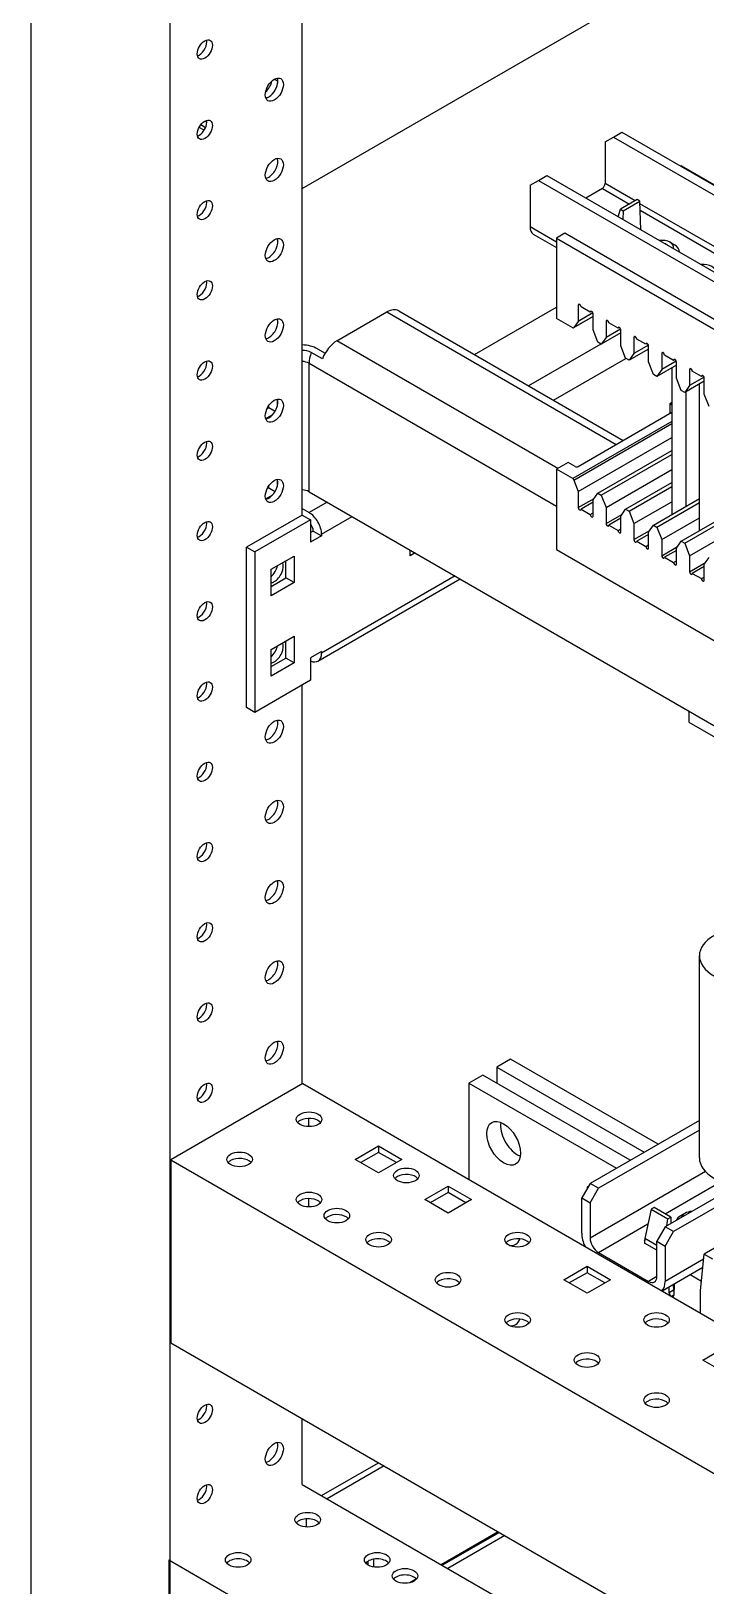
# Model space of a CAD drawing. Header units: millimetres. Extents: x -116965 to 323937, y 291661 to 566926.
# Drawn here: x -25926.7 to -25828.6, y 313682.6 to 313908.6 of the extents above; entities that cross this region are included whole.
import ezdxf

# ---------------------------------------------------------------- set-up
doc = ezdxf.new("R2010")
doc.units = ezdxf.units.MM
doc.layers.add('ALPHA', color=255, linetype='Continuous')

msp = doc.modelspace()

# ---------------------------------------------------------------- linework, layer by layer
at = {"layer": 'ALPHA'}
for p, q in [((-25926.729425, 313652.207901), (-25926.729425, 314118.777375)), ((-25887.333476, 313838.252479), (-25887.333476, 314118.194163)), ((-25906.526375, 313640.543664), (-25906.526375, 314107.113138)), ((-25887.333476, 313885.725923), (-25788.944618, 313942.530756)), ((-25892.586269, 313899.956292), (-25892.290476, 313900.127068)), ((-25891.374086, 313901.589285), (-25890.86901, 313901.297679)), ((-25901.455218, 313895.512107), (-25901.19296, 313895.360692)), ((-25901.564468, 313894.175474), (-25902.295893, 313894.597763)), ((-25901.37581, 313894.533122), (-25902.08049, 313894.939969)), ((-25843.290825, 313892.49118), (-25842.078642, 313893.191034)), ((-25842.078642, 313893.191034), (-25840.866459, 313893.890888)), ((-25842.078642, 313893.191034), (-25666.716161, 313791.945458)), ((-25840.866459, 313893.890888), (-25665.503977, 313792.645312)), ((-25843.290825, 313892.49118), (-25843.290825, 313886.425777)), ((-25832.179147, 313888.991909), (-25832.280163, 313888.933588)), ((-25832.179147, 313888.991909), (-25807.531425, 313874.76154)), ((-25854.200473, 313886.192492), (-25852.98829, 313886.892346)), ((-25854.200473, 313886.192492), (-25854.200473, 313880.127089)), ((-25852.98829, 313886.892346), (-25851.776107, 313887.592201)), ((-25852.98829, 313886.892346), (-25677.625808, 313785.64677)), ((-25851.776107, 313887.592201), (-25676.413625, 313786.346625)), ((-25838.947169, 313883.917966), (-25843.290825, 313886.425777)), ((-25843.694886, 313885.725923), (-25846.119252, 313884.326214)), ((-25843.694886, 313885.725923), (-25839.755291, 313883.451396)), ((-25838.644124, 313884.09293), (-25841.06849, 313882.693221)), ((-25840.664429, 313882.459936), (-25838.240063, 313883.859645)), ((-25838.240063, 313883.859645), (-25838.644124, 313884.09293)), ((-25838.079356, 313879.684378), (-25838.240063, 313883.859645)), ((-25841.371383, 313881.585031), (-25841.06849, 313882.693221)), ((-25841.06849, 313882.693221), (-25840.664429, 313882.459936)), ((-25840.664429, 313882.459936), (-25840.710727, 313881.203601)), ((-25817.531935, 313871.553875), (-25838.226288, 313883.501765)), ((-25838.189555, 313882.547418), (-25818.340057, 313871.087305)), ((-25850.361893, 313877.910884), (-25854.200473, 313880.127089)), ((-25853.727086, 313879.080741), (-25850.361893, 313877.137846)), ((-25849.14971, 313879.19395), (-25850.361893, 313878.494096)), ((-25850.361893, 313878.494096), (-25825.714171, 313864.263727)), ((-25850.361893, 313878.494096), (-25850.361893, 313866.829859)), ((-25824.501988, 313864.963581), (-25849.14971, 313879.19395)), ((-25833.835797, 313877.887555), (-25833.229706, 313877.537628)), ((-25832.493289, 313876.45926), (-25832.493289, 313876.511176)), ((-25862.28764, 313861.577519), (-25850.361893, 313868.462852)), ((-25846.987984, 313868.847772), (-25847.190014, 313868.73113)), ((-25847.190014, 313868.73113), (-25847.190014, 313866.398282)), ((-25845.452552, 313867.728005), (-25846.785953, 313868.497845)), ((-25882.282714, 313863.563873), (-25875.009615, 313867.762998)), ((-25875.009615, 313867.762998), (-25841.674581, 313848.517007)), ((-25873.295329, 313867.932811), (-25840.670376, 313849.096785)), ((-25848.006511, 313865.469978), (-25850.361893, 313866.829859)), ((-25845.048491, 313867.081162), (-25847.863654, 313865.455827)), ((-25845.048491, 313867.092404), (-25847.831547, 313865.485605)), ((-25847.190014, 313866.398282), (-25847.831547, 313865.485605)), ((-25845.073091, 313867.620488), (-25847.190014, 313866.398282)), ((-25845.250521, 313867.844648), (-25845.452552, 313867.728005)), ((-25845.048491, 313865.161873), (-25845.048491, 313867.49472)), ((-25842.947373, 313866.514925), (-25843.149404, 313866.398282)), ((-25843.149404, 313866.398282), (-25843.149404, 313864.065435)), ((-25841.411942, 313865.395158), (-25842.745343, 313866.164997)), ((-25850.159863, 313845.017736), (-25882.282714, 313863.563873)), ((-25844.348637, 313863.358104), (-25845.048491, 313865.161873)), ((-25841.007881, 313864.710258), (-25843.849258, 313863.069787)), ((-25843.149404, 313864.065435), (-25843.849258, 313863.069787)), ((-25841.032481, 313865.287641), (-25843.149404, 313864.065435)), ((-25841.209911, 313865.5118), (-25841.411942, 313865.395158)), ((-25841.007881, 313862.829026), (-25841.007881, 313865.161873)), ((-25838.906763, 313864.182077), (-25839.108794, 313864.065435)), ((-25839.108794, 313864.065435), (-25839.108794, 313861.732587)), ((-25837.371331, 313863.06231), (-25838.704733, 313863.83215)), ((-25884.382276, 313860.951981), (-25885.99852, 313861.88512)), ((-25885.111141, 313862.397449), (-25883.996999, 313861.754199)), ((-25843.896917, 313863.097303), (-25854.408451, 313857.028466)), ((-25843.849258, 313863.069787), (-25844.348637, 313863.358104)), ((-25840.308026, 313861.025256), (-25841.007881, 313862.829026)), ((-25836.96727, 313862.37741), (-25839.808648, 313860.73694)), ((-25839.108794, 313861.732587), (-25839.808648, 313860.73694)), ((-25836.991871, 313862.954793), (-25839.108794, 313861.732587)), ((-25837.169301, 313863.178953), (-25837.371331, 313863.06231)), ((-25836.96727, 313860.496178), (-25836.96727, 313862.829026)), ((-25834.866153, 313861.84923), (-25835.068184, 313861.732587)), ((-25835.068184, 313861.732587), (-25835.068184, 313859.39974)), ((-25833.330721, 313860.729463), (-25834.664123, 313861.499303)), ((-25886.323324, 313860.297886), (-25850.361893, 313839.535545)), ((-25886.323324, 313841.635107), (-25886.323324, 313860.297886)), ((-25850.771901, 313854.928904), (-25840.260368, 313860.997741)), ((-25839.808648, 313860.73694), (-25840.308026, 313861.025256)), ((-25836.267416, 313858.692409), (-25836.96727, 313860.496178)), ((-25832.92666, 313860.044563), (-25835.768038, 313858.404093)), ((-25835.068184, 313859.39974), (-25835.768038, 313858.404093)), ((-25832.951261, 313860.621946), (-25835.068184, 313859.39974)), ((-25833.593361, 313859.659643), (-25833.593361, 313838.30751)), ((-25833.128691, 313860.846105), (-25833.330721, 313860.729463)), ((-25832.92666, 313858.163331), (-25832.92666, 313860.496178)), ((-25830.825543, 313859.516382), (-25831.027573, 313859.39974)), ((-25831.027573, 313859.39974), (-25831.027573, 313857.066893)), ((-25829.290111, 313858.396616), (-25830.623512, 313859.166455)), ((-25835.768038, 313858.404093), (-25836.267416, 313858.692409)), ((-25832.226806, 313856.359561), (-25832.92666, 313858.163331)), ((-25828.88605, 313857.711715), (-25831.727428, 313856.071245)), ((-25831.027573, 313857.066893), (-25831.727428, 313856.071245)), ((-25828.910651, 313858.289099), (-25831.027573, 313857.066893)), ((-25829.552751, 313835.974663), (-25829.552751, 313857.326796)), ((-25829.088081, 313858.513258), (-25829.290111, 313858.396616)), ((-25828.88605, 313855.830484), (-25828.88605, 313858.163331)), ((-25890.970025, 313855.092058), (-25890.970025, 313853.999198)), ((-25833.593361, 313854.58241), (-25833.900447, 313854.405114)), ((-25833.900447, 313854.405114), (-25833.900447, 313853.005405)), ((-25833.593361, 313854.227817), (-25833.900447, 313854.405114)), ((-25831.727428, 313856.071245), (-25832.226806, 313856.359561)), ((-25831.573056, 313856.160372), (-25831.573056, 313839.473934)), ((-25828.186196, 313854.026714), (-25828.88605, 313855.830484)), ((-25891.677132, 313852.774454), (-25892.623576, 313852.228024)), ((-25892.409185, 313853.751511), (-25892.182208, 313853.882556)), ((-25892.182208, 313853.882556), (-25892.182208, 313854.144646)), ((-25892.182208, 313853.882556), (-25891.253637, 313853.346445)), ((-25847.22638, 313845.311675), (-25833.593361, 313853.182702)), ((-25833.593361, 313851.862649), (-25848.006511, 313843.541213)), ((-25847.831547, 313843.323555), (-25833.593361, 313851.543976)), ((-25847.190014, 313841.6701), (-25833.593361, 313849.520131)), ((-25844.348637, 313841.429338), (-25833.593361, 313847.6389)), ((-25848.640593, 313845.894887), (-25850.361893, 313844.901094)), ((-25847.630441, 313845.311675), (-25848.640593, 313845.894887)), ((-25843.849258, 313841.141022), (-25833.593361, 313847.062267)), ((-25890.970025, 313843.427821), (-25890.970025, 313842.334962)), ((-25850.361893, 313844.901094), (-25850.361893, 313833.236857)), ((-25848.006511, 313843.541213), (-25850.361893, 313844.901094)), ((-25847.831547, 313843.323555), (-25847.190014, 313841.6701)), ((-25843.149404, 313839.337253), (-25833.593361, 313844.854437)), ((-25832.226806, 313834.430796), (-25814.04406, 313844.928609)), ((-25831.727428, 313834.14248), (-25813.544682, 313844.640293)), ((-25891.677132, 313841.110217), (-25892.623576, 313840.563787)), ((-25892.409185, 313842.087274), (-25892.182208, 313842.218319)), ((-25892.398162, 313842.109715), (-25892.384239, 313842.101677)), ((-25892.182208, 313842.218319), (-25892.182208, 313842.480409)), ((-25892.182208, 313842.218319), (-25891.253637, 313841.682208)), ((-25886.323324, 313841.635107), (-25664.089764, 313713.328502)), ((-25847.190014, 313841.6701), (-25847.190014, 313839.337253)), ((-25845.048491, 313840.433691), (-25844.348637, 313841.429338)), ((-25844.348637, 313841.429338), (-25843.849258, 313841.141022)), ((-25843.849258, 313841.141022), (-25843.149404, 313839.337253)), ((-25840.308026, 313839.096491), (-25833.593361, 313842.973205)), ((-25839.808648, 313838.808175), (-25833.593361, 313842.396572)), ((-25831.027573, 313832.338711), (-25812.844828, 313842.836524)), ((-25887.333476, 313839.185618), (-25886.323324, 313838.602406)), ((-25883.696927, 313840.118757), (-25886.323324, 313838.602406)), ((-25847.190014, 313839.337253), (-25844.882903, 313840.669264)), ((-25845.048491, 313840.107092), (-25846.785953, 313839.103968)), ((-25846.785953, 313839.103968), (-25845.452552, 313838.334128)), ((-25845.452552, 313838.334128), (-25845.048491, 313838.567413)), ((-25845.048491, 313838.100844), (-25845.048491, 313840.433691)), ((-25843.149404, 313839.337253), (-25843.149404, 313837.004405)), ((-25841.007881, 313838.100844), (-25840.308026, 313839.096491)), ((-25840.308026, 313839.096491), (-25839.808648, 313838.808175)), ((-25839.808648, 313838.808175), (-25839.108794, 313837.004405)), ((-25839.108794, 313837.004405), (-25833.593361, 313840.188742)), ((-25836.267416, 313836.763644), (-25829.552751, 313840.640357)), ((-25835.768038, 313836.475327), (-25829.552751, 313840.063725)), ((-25887.333476, 313838.252479), (-25895.414697, 313833.586784)), ((-25886.121293, 313837.552624), (-25894.202514, 313832.88693)), ((-25887.333476, 313838.252479), (-25886.121293, 313837.552624)), ((-25886.121293, 313837.552624), (-25886.121293, 313834.286638)), ((-25884.505049, 313835.453062), (-25880.060378, 313838.019194)), ((-25843.149404, 313837.004405), (-25840.842293, 313838.336416)), ((-25841.007881, 313837.774245), (-25842.745343, 313836.771121)), ((-25842.745343, 313836.771121), (-25841.411942, 313836.001281)), ((-25841.007881, 313835.767996), (-25841.007881, 313838.100844)), ((-25839.108794, 313837.004405), (-25839.108794, 313834.671558)), ((-25836.96727, 313835.767996), (-25836.267416, 313836.763644)), ((-25836.267416, 313836.763644), (-25835.768038, 313836.475327)), ((-25835.768038, 313836.475327), (-25835.068184, 313834.671558)), ((-25835.068184, 313834.671558), (-25829.552751, 313837.855895)), ((-25885.717232, 313835.919631), (-25886.121293, 313835.686346)), ((-25884.505049, 313835.219777), (-25886.121293, 313834.286638)), ((-25885.717232, 313835.919631), (-25884.505049, 313835.219777)), ((-25884.505049, 313835.453062), (-25884.505049, 313835.219777)), ((-25841.411942, 313836.001281), (-25841.007881, 313836.234566)), ((-25839.108794, 313834.671558), (-25836.801683, 313836.003569)), ((-25836.96727, 313835.441398), (-25838.704733, 313834.438273)), ((-25838.704733, 313834.438273), (-25837.371331, 313833.668434)), ((-25836.96727, 313833.435149), (-25836.96727, 313835.767996)), ((-25835.068184, 313834.671558), (-25835.068184, 313832.338711)), ((-25832.92666, 313833.435149), (-25832.226806, 313834.430796)), ((-25832.226806, 313834.430796), (-25831.727428, 313834.14248)), ((-25831.727428, 313834.14248), (-25831.027573, 313832.338711)), ((-25895.414697, 313810.25831), (-25895.414697, 313833.586784)), ((-25895.414697, 313833.586784), (-25894.202514, 313832.88693)), ((-25894.202514, 313832.88693), (-25894.202514, 313809.558456)), ((-25891.838757, 313830.35579), (-25888.48505, 313832.292054)), ((-25888.48505, 313832.292054), (-25888.48505, 313828.419527)), ((-25871.635706, 313832.315382), (-25871.635706, 313833.155207)), ((-25870.908396, 313832.735295), (-25871.635706, 313832.315382)), ((-25850.361893, 313833.236857), (-25825.714171, 313819.006488)), ((-25837.371331, 313833.668434), (-25836.96727, 313833.901718)), ((-25835.068184, 313832.338711), (-25832.761073, 313833.670721)), ((-25832.92666, 313833.10855), (-25834.664123, 313832.105426)), ((-25834.664123, 313832.105426), (-25833.330721, 313831.335586)), ((-25832.92666, 313831.102301), (-25832.92666, 313833.435149)), ((-25831.027573, 313832.338711), (-25831.027573, 313830.005863)), ((-25828.88605, 313831.102301), (-25828.186196, 313832.097949)), ((-25891.838757, 313826.483264), (-25891.838757, 313830.35579)), ((-25889.697233, 313829.119381), (-25889.697233, 313831.592199)), ((-25833.330721, 313831.335586), (-25832.92666, 313831.568871)), ((-25831.027573, 313830.005863), (-25828.720463, 313831.337874)), ((-25828.88605, 313830.775703), (-25830.623512, 313829.772578)), ((-25830.623512, 313829.772578), (-25829.290111, 313829.002739)), ((-25828.88605, 313828.769454), (-25828.88605, 313831.102301)), ((-25891.838757, 313827.882972), (-25889.697233, 313829.119381)), ((-25888.48505, 313828.419527), (-25891.838757, 313826.483264)), ((-25888.48505, 313828.419527), (-25889.697233, 313829.119381)), ((-25885.037609, 313817.01285), (-25864.356966, 313828.952825)), ((-25865.11012, 313829.387659), (-25884.505049, 313818.189991)), ((-25829.290111, 313829.002739), (-25828.88605, 313829.236024)), ((-25891.838757, 313818.691553), (-25888.48505, 313820.627817)), ((-25888.48505, 313820.627817), (-25888.48505, 313816.75529)), ((-25891.838757, 313814.819027), (-25891.838757, 313818.691553)), ((-25889.697233, 313817.455144), (-25889.697233, 313819.927962)), ((-25884.505049, 313818.423276), (-25886.121293, 313817.490137)), ((-25884.505049, 313818.423276), (-25884.505049, 313818.189991)), ((-25891.838757, 313816.218735), (-25889.697233, 313817.455144)), ((-25888.48505, 313816.75529), (-25891.838757, 313814.819027)), ((-25888.48505, 313816.75529), (-25889.697233, 313817.455144)), ((-25886.121293, 313817.490137), (-25886.121293, 313814.224151)), ((-25886.121293, 313814.224151), (-25894.202514, 313809.558456)), ((-25887.333476, 313755.553039), (-25887.333476, 313813.524296)), ((-25894.202514, 313809.558456), (-25895.414697, 313810.25831)), ((-25831.128589, 313809.768412), (-25831.128589, 313808.135419)), ((-25831.128589, 313808.135419), (-25794.763097, 313787.139793)), ((-25829.584134, 313744.798613), (-25829.584134, 313774.19249)), ((-25857.0289, 313759.168953), (-25859.049205, 313758.002529)), ((-25859.049205, 313758.002529), (-25837.613768, 313745.626774)), ((-25859.049205, 313758.002529), (-25859.049205, 313755.669682)), ((-25835.593463, 313746.793197), (-25857.0289, 313759.168953)), ((-25887.232461, 313755.61136), (-25906.425359, 313744.530335)), ((-25887.232461, 313755.61136), (-25664.089764, 313626.779864)), ((-25861.06951, 313756.836105), (-25863.089815, 313755.669682)), ((-25863.089815, 313755.669682), (-25841.654378, 313743.293926)), ((-25863.089815, 313755.669682), (-25863.089815, 313741.672597)), ((-25839.634073, 313744.46035), (-25861.06951, 313756.836105)), ((-25886.424339, 313750.558271), (-25886.424339, 313749.35014)), ((-25829.584134, 313750.262685), (-25845.472755, 313741.089385)), ((-25829.584134, 313748.862977), (-25844.260572, 313740.389531)), ((-25879.615911, 313744.588657), (-25876.221798, 313746.548248)), ((-25876.221798, 313746.548248), (-25876.221798, 313745.615109)), ((-25876.221798, 313746.548248), (-25872.827686, 313744.588657)), ((-25906.425359, 313744.530335), (-25906.425359, 313717.935875)), ((-25906.425359, 313744.530335), (-25664.190779, 313604.676135)), ((-25876.221798, 313742.629065), (-25879.615911, 313744.588657)), ((-25876.221798, 313745.615109), (-25878.807789, 313744.122087)), ((-25873.635808, 313744.122087), (-25876.221798, 313745.615109)), ((-25872.827686, 313744.588657), (-25876.221798, 313742.629065)), ((-25828.718487, 313742.830785), (-25845.472755, 313733.157704)), ((-25869.514385, 313738.756538), (-25866.120273, 313740.71613)), ((-25866.120273, 313739.782991), (-25868.706263, 313738.289969)), ((-25866.120273, 313740.71613), (-25866.120273, 313739.782991)), ((-25866.120273, 313740.71613), (-25862.72616, 313738.756538)), ((-25863.534282, 313738.289969), (-25866.120273, 313739.782991)), ((-25845.472755, 313741.089385), (-25846.684938, 313738.989823)), ((-25845.876816, 313740.622816), (-25845.674785, 313740.739458)), ((-25845.876816, 313740.622816), (-25845.775801, 313740.564495)), ((-25845.876816, 313740.389531), (-25845.876816, 313740.622816)), ((-25844.260572, 313740.389531), (-25845.472755, 313741.089385)), ((-25845.472755, 313738.289969), (-25844.260572, 313740.389531)), ((-25834.563107, 313736.656975), (-25826.50209, 313741.311006)), ((-25824.885846, 313740.377867), (-25834.563107, 313734.790698)), ((-25823.673663, 313739.678013), (-25833.350924, 313734.090843)), ((-25886.424339, 313738.894034), (-25886.424339, 313737.685903)), ((-25866.120273, 313736.796946), (-25869.514385, 313738.756538)), ((-25862.72616, 313738.756538), (-25866.120273, 313736.796946)), ((-25846.684938, 313738.989823), (-25845.472755, 313738.289969)), ((-25846.684938, 313733.857559), (-25846.684938, 313738.989823)), ((-25845.472755, 313738.289969), (-25845.472755, 313733.157704)), ((-25836.583412, 313737.35683), (-25837.537348, 313733.101919)), ((-25836.179351, 313737.590114), (-25836.583412, 313737.35683)), ((-25836.583412, 313737.35683), (-25834.159046, 313735.957121)), ((-25833.754985, 313736.190406), (-25836.179351, 313737.590114)), ((-25844.260572, 313731.058142), (-25837.064037, 313735.213063)), ((-25834.563107, 313734.790698), (-25835.77529, 313732.691135)), ((-25833.350924, 313734.090843), (-25834.563107, 313734.790698)), ((-25834.311989, 313734.935681), (-25834.159046, 313735.957121)), ((-25834.159046, 313735.957121), (-25833.754985, 313736.190406)), ((-25833.754985, 313736.190406), (-25833.721314, 313735.276707)), ((-25831.694274, 313736.750289), (-25832.300366, 313736.400362)), ((-25818.6229, 313736.761954), (-25828.906253, 313730.824857)), ((-25837.593565, 313732.807777), (-25837.547649, 313732.834287)), ((-25837.549645, 313732.78242), (-25837.593565, 313732.807777)), ((-25837.537348, 313733.101919), (-25837.5637, 313732.417279)), ((-25835.77529, 313731.38474), (-25837.5637, 313732.417279)), ((-25835.77529, 313732.084595), (-25837.537348, 313733.101919)), ((-25835.77529, 313727.558871), (-25835.77529, 313732.691135)), ((-25835.77529, 313732.691135), (-25834.563107, 313731.991281)), ((-25834.563107, 313731.991281), (-25833.350924, 313734.090843)), ((-25844.260572, 313731.058142), (-25836.987473, 313726.859016)), ((-25834.563107, 313731.991281), (-25834.563107, 313726.859016)), ((-25828.977438, 313730.083904), (-25834.563107, 313726.859016)), ((-25829.415875, 313725.520254), (-25828.906253, 313730.824857)), ((-25828.906253, 313730.824857), (-25827.69407, 313730.125003)), ((-25849.311334, 313727.092301), (-25845.917222, 313729.051893)), ((-25845.917222, 313728.118754), (-25848.503212, 313726.625732)), ((-25845.917222, 313729.051893), (-25845.917222, 313728.118754)), ((-25845.917222, 313729.051893), (-25842.523109, 313727.092301)), ((-25843.331231, 313726.625732), (-25845.917222, 313728.118754)), ((-25829.09538, 313728.856254), (-25834.993319, 313725.451077)), ((-25845.917222, 313725.132709), (-25849.311334, 313727.092301)), ((-25842.523109, 313727.092301), (-25845.917222, 313725.132709)), ((-25835.77529, 313727.558871), (-25836.987473, 313726.859016)), ((-25833.969619, 313725.2181), (-25833.999353, 313726.024944)), ((-25833.363528, 313725.568027), (-25833.969619, 313725.2181)), ((-25833.393262, 313726.374871), (-25833.363528, 313725.568027)), ((-25833.377276, 313725.941092), (-25833.276269, 313725.882775)), ((-25833.258732, 313726.452542), (-25833.308386, 313724.839325)), ((-25829.295147, 313726.85026), (-25830.932505, 313727.795589)), ((-25829.287686, 313726.854567), (-25829.295147, 313726.85026)), ((-25833.66686, 313724.708574), (-25833.305998, 313724.916918)), ((-25833.611247, 313724.676467), (-25833.66686, 313724.708574)), ((-25833.30801, 313724.851541), (-25833.611247, 313724.676467)), ((-25829.41537, 313725.519962), (-25829.415875, 313725.520254)), ((-25829.41537, 313722.230647), (-25829.41537, 313725.519962)), ((-25906.425359, 313717.935875), (-25664.190779, 313578.081675)), ((-25829.108284, 313715.428064), (-25825.714171, 313717.387656)), ((-25825.714171, 313713.468473), (-25829.108284, 313715.428064)), ((-25887.333476, 313697.348497), (-25887.333476, 313706.913171)), ((-25884.505049, 313695.715504), (-25876.221798, 313700.497841)), ((-25875.413676, 313700.031272), (-25883.696927, 313695.248935)), ((-25887.333476, 313697.348497), (-25664.089764, 313568.45868)), ((-25886.727385, 313692.348953), (-25886.727385, 313691.150374)), ((-25858.847174, 313690.466597), (-25867.130425, 313685.68426)), ((-25866.968801, 313685.590946), (-25858.68555, 313690.373284)), ((-25857.877428, 313689.906714), (-25866.160679, 313685.124377)), ((-25906.728405, 313686.384115), (-25906.728405, 313640.660306)), ((-25906.728405, 313686.384115), (-25664.291794, 313546.413272)), ((-25877.75723, 313685.637786), (-25877.75723, 313686.197304)), ((-25876.949108, 313686.479415), (-25876.949108, 313685.355675)), ((-25870.729668, 313683.606237), (-25871.676112, 313683.059807))]:
    msp.add_line(p, q, dxfattribs=at)
msp.add_arc((-25887.125115, 313859.655991), 2.497645, 63.18809843, 94.78534178, dxfattribs=at)
for centre, major_axis, start_param, end_param in [((-25901.475612, 313905.905052), (0.771429, 1.336153), 2.3561944902, 8.6393797974), ((-25902.283734, 313906.371622), (0.771429, 1.336153), 3.926990817, 5.7318997087), ((-25902.283734, 313906.371622), (0.771429, 1.336153), 3.692878252, 3.926990817), ((-25891.374086, 313900.072934), (0.928571, 1.608333), 2.3561944902, 8.6393797974), ((-25892.99033, 313901.006073), (0.928571, 1.608333), 4.1973738484, 5.2274041124), ((-25892.182208, 313900.539503), (0.928571, 1.608333), 3.5917893435, 5.4977871438), ((-25892.182208, 313900.539503), (0.928571, 1.608333), 3.926990817, 5.8329886172), ((-25892.182208, 313900.539503), (0.928571, 1.608333), 3.5917893435, 3.926990817), ((-25901.475612, 313894.240816), (0.771429, 1.336153), 2.3561944902, 8.6393797974), ((-25902.283734, 313894.707385), (0.771429, 1.336153), 3.926990817, 5.7318997087), ((-25902.283734, 313894.707385), (0.771429, 1.336153), 3.692878252, 3.926990817), ((-25891.374086, 313888.408697), (0.928571, 1.608333), 2.3561944902, 8.6393797974), ((-25892.182208, 313888.875267), (0.928571, 1.608333), 3.926990817, 5.8329886172), ((-25892.182208, 313888.875267), (0.928571, 1.608333), 3.5917893435, 3.926990817), ((-25843.694886, 313886.192492), (0.285714, 0.494872), 3.926990817, 5.4977871438), ((-25901.475612, 313882.576579), (0.771429, 1.336153), 2.3561944902, 8.6393797974), ((-25902.283734, 313883.043148), (0.771429, 1.336153), 3.926990817, 5.7318997087), ((-25902.283734, 313883.043148), (0.771429, 1.336153), 3.692878252, 3.926990817), ((-25852.584229, 313881.060228), (1.142857, 1.979487), 2.3561944902, 3.1415926536), ((-25891.374086, 313876.74446), (0.928571, 1.608333), 2.3561944902, 8.6393797974), ((-25892.182208, 313877.21103), (0.928571, 1.608333), 3.926990817, 5.8329886172), ((-25835.007574, 313877.21103), (-1.657143, 0), 2.8998189977, 4.9541626362), ((-25835.007574, 313877.21103), (-0.914286, 0), 3.926990817, 4.2824120186), ((-25835.007574, 313877.21103), (-0.914286, 0), 3.5715696154, 3.926990817), ((-25835.007574, 313876.511176), (-2.514286, 0), 3.1064397342, 3.926990817), ((-25892.182208, 313877.21103), (0.928571, 1.608333), 3.5917893435, 3.926990817), ((-25828.946659, 313873.711759), (-1.657143, 0), 2.8998189977, 4.9541626362), ((-25901.475612, 313870.912342), (0.771429, 1.336153), 2.3561944902, 8.6393797974), ((-25902.283734, 313871.378911), (0.771429, 1.336153), 3.926990817, 5.7318997087), ((-25902.283734, 313871.378911), (0.771429, 1.336153), 3.692878252, 3.926990817), ((-25875.009615, 313864.963581), (1.714286, 2.96923), 0, 0.7853981634), ((-25846.987984, 313868.614487), (-0.142857, 0.247436), 3.926990817, 7.0685834706), ((-25891.374086, 313865.080223), (0.928571, 1.608333), 2.3561944902, 8.6393797974), ((-25892.182208, 313865.546793), (0.928571, 1.608333), 3.926990817, 5.8329886172), ((-25845.250521, 313867.611363), (-0.142857, 0.247436), 3.926990817, 7.0685834706), ((-25842.947373, 313866.28164), (-0.142857, 0.247436), 3.926990817, 7.0685834706), ((-25892.182208, 313865.546793), (0.928571, 1.608333), 3.5917893435, 3.926990817), ((-25882.282714, 313860.764456), (1.714286, 2.96923), 0.7853981634, 1.8325957146), ((-25848.006511, 313865.703263), (-0.142857, 0.247436), 2.3561944902, 3.4033920414), ((-25841.209911, 313865.278515), (-0.142857, 0.247436), 3.926990817, 7.0685834706), ((-25838.906763, 313863.948792), (-0.142857, 0.247436), 3.926990817, 7.0685834706), ((-25887.535507, 313860.997741), (-3.428571, 0), 3.926990817, 4.6534292615), ((-25883.898958, 313861.697595), (1.714286, 2.96923), 1.8325957146, 2.3561944902), ((-25837.169301, 313862.945668), (-0.142857, 0.247436), 3.926990817, 7.0685834706), ((-25834.866153, 313861.615945), (-0.142857, 0.247436), 3.926990817, 7.0685834706), ((-25901.475612, 313859.248105), (0.771429, 1.336153), 2.3561944902, 8.6393797974), ((-25902.283734, 313859.714674), (0.771429, 1.336153), 3.926990817, 5.7318997087), ((-25887.535507, 313859.598032), (-1.714286, 0), 3.926990817, 4.5942633274), ((-25833.128691, 313860.612821), (-0.142857, 0.247436), 3.926990817, 7.0685834706), ((-25830.825543, 313859.283098), (-0.142857, 0.247436), 3.926990817, 7.0685834706), ((-25902.283734, 313859.714674), (0.771429, 1.336153), 3.692878252, 3.926990817), ((-25829.088081, 313858.279973), (-0.142857, 0.247436), 3.926990817, 7.0685834706), ((-25891.374086, 313853.415987), (0.928571, 1.608333), 2.3561944902, 8.6393797974), ((-25892.182208, 313853.882556), (0.928571, 1.608333), 3.926990817, 5.8329886172), ((-25892.182208, 313853.882556), (0.928571, 1.608333), 3.5917893435, 3.926990817), ((-25901.475612, 313847.583868), (0.771429, 1.336153), 2.3561944902, 8.6393797974), ((-25902.283734, 313848.050438), (0.771429, 1.336153), 3.926990817, 5.7318997087), ((-25902.283734, 313848.050438), (0.771429, 1.336153), 3.692878252, 3.926990817), ((-25891.374086, 313841.75175), (0.928571, 1.608333), 2.3561944902, 8.6393797974), ((-25892.182208, 313842.218319), (0.928571, 1.608333), 3.926990817, 5.8329886172), ((-25848.006511, 313843.307928), (-0.142857, 0.247436), 4.4505895926, 5.4977871438), ((-25847.42841, 313845.428317), (-0.285714, 0), 0.7853981634, 2.3561944902), ((-25887.535507, 313840.935253), (-1.714286, 0), 3.926990817, 4.5942633274), ((-25892.182208, 313842.218319), (0.928571, 1.608333), 3.5917893435, 3.926990817), ((-25886.323324, 313836.502843), (-1.285714, 2.226922), 3.926990817, 5.4977871438), ((-25846.987984, 313839.22061), (-0.142857, 0.247436), 0.7853981634, 3.926990817), ((-25901.475612, 313835.919631), (0.771429, 1.336153), 2.3561944902, 8.6393797974), ((-25902.283734, 313836.386201), (0.771429, 1.336153), 3.926990817, 5.7318997087), ((-25886.525354, 313836.386201), (-0.571429, 0.989743), 3.926990817, 4.9741883682), ((-25845.250521, 313838.217486), (-0.142857, 0.247436), 0.7853981634, 3.926990817), ((-25842.947373, 313836.887763), (-0.142857, 0.247436), 0.7853981634, 3.926990817), ((-25902.283734, 313836.386201), (0.771429, 1.336153), 3.692878252, 3.926990817), ((-25841.209911, 313835.884639), (-0.142857, 0.247436), 0.7853981634, 3.926990817), ((-25838.906763, 313834.554916), (-0.142857, 0.247436), 0.7853981634, 3.926990817), ((-25837.169301, 313833.551791), (-0.142857, 0.247436), 0.7853981634, 3.926990817), ((-25834.866153, 313832.222068), (-0.142857, 0.247436), 0.7853981634, 3.926990817), ((-25892.182208, 313830.554082), (0.928571, 1.608333), 4.1916066183, 5.2331713425), ((-25891.374086, 313830.087513), (0.928571, 1.608333), 3.926990817, 5.8594672633), ((-25833.128691, 313831.218944), (-0.142857, 0.247436), 0.7853981634, 3.926990817), ((-25830.825543, 313829.889221), (-0.142857, 0.247436), 0.7853981634, 3.926990817), ((-25891.374086, 313830.087513), (0.928571, 1.608333), 3.5653106975, 3.926990817), ((-25829.088081, 313828.886096), (-0.142857, 0.247436), 0.7853981634, 3.926990817), ((-25901.475612, 313824.255394), (0.771429, 1.336153), 2.3561944902, 8.6393797974), ((-25902.283734, 313824.721964), (0.771429, 1.336153), 3.926990817, 5.7318997087), ((-25902.283734, 313824.721964), (0.771429, 1.336153), 3.692878252, 3.926990817), ((-25892.182208, 313818.889845), (0.928571, 1.608333), 4.1916066183, 5.2331713425), ((-25891.374086, 313818.423276), (0.928571, 1.608333), 3.926990817, 5.8594672633), ((-25891.374086, 313818.423276), (0.928571, 1.608333), 3.5653106975, 3.926990817), ((-25886.323324, 313819.239773), (-1.285714, 2.226922), 2.4675355045, 3.926990817), ((-25901.475612, 313812.591157), (0.771429, 1.336153), 2.3561944902, 8.6393797974), ((-25902.283734, 313813.057727), (0.771429, 1.336153), 3.926990817, 5.7318997087), ((-25902.283734, 313813.057727), (0.771429, 1.336153), 3.692878252, 3.926990817), ((-25891.374086, 313806.759039), (0.928571, 1.608333), 2.3561944902, 8.6393797974), ((-25892.182208, 313807.225609), (0.928571, 1.608333), 3.926990817, 5.8329886172), ((-25892.182208, 313807.225609), (0.928571, 1.608333), 3.5917893435, 3.926990817), ((-25901.475612, 313800.926921), (0.771429, 1.336153), 2.3561944902, 8.6393797974), ((-25902.283734, 313801.39349), (0.771429, 1.336153), 3.926990817, 5.7318997087), ((-25902.283734, 313801.39349), (0.771429, 1.336153), 3.692878252, 3.926990817), ((-25891.374086, 313795.094802), (0.928571, 1.608333), 2.3561944902, 8.6393797974), ((-25892.182208, 313795.561372), (0.928571, 1.608333), 3.926990817, 5.8329886172), ((-25892.182208, 313795.561372), (0.928571, 1.608333), 3.5917893435, 3.926990817), ((-25901.475612, 313789.262684), (0.771429, 1.336153), 2.3561944902, 8.6393797974), ((-25902.283734, 313789.729253), (0.771429, 1.336153), 3.926990817, 5.7318997087), ((-25902.283734, 313789.729253), (0.771429, 1.336153), 3.692878252, 3.926990817), ((-25891.374086, 313783.430565), (0.928571, 1.608333), 2.3561944902, 8.6393797974), ((-25892.182208, 313783.897135), (0.928571, 1.608333), 3.926990817, 5.8329886172), ((-25892.182208, 313783.897135), (0.928571, 1.608333), 3.5917893435, 3.926990817), ((-25901.475612, 313777.598447), (0.771429, 1.336153), 2.3561944902, 8.6393797974), ((-25902.283734, 313778.065016), (0.771429, 1.336153), 3.926990817, 5.7318997087), ((-25902.283734, 313778.065016), (0.771429, 1.336153), 3.692878252, 3.926990817), ((-25822.441277, 313774.19249), (-7.142857, 0), 5.4977871438, 7.0685834706), ((-25891.374086, 313771.766328), (0.928571, 1.608333), 2.3561944902, 8.6393797974), ((-25892.182208, 313772.232898), (0.928571, 1.608333), 3.926990817, 5.8329886172), ((-25892.182208, 313772.232898), (0.928571, 1.608333), 3.5917893435, 3.926990817), ((-25901.475612, 313765.93421), (0.771429, 1.336153), 2.3561944902, 8.6393797974), ((-25902.283734, 313766.400779), (0.771429, 1.336153), 3.926990817, 5.7318997087), ((-25902.283734, 313766.400779), (0.771429, 1.336153), 3.692878252, 3.926990817), ((-25891.374086, 313760.102092), (0.928571, 1.608333), 2.3561944902, 8.6393797974), ((-25892.182208, 313760.568661), (0.928571, 1.608333), 3.926990817, 5.8329886172), ((-25892.182208, 313760.568661), (0.928571, 1.608333), 3.5917893435, 3.926990817), ((-25901.475612, 313754.269973), (0.771429, 1.336153), 2.3561944902, 8.6393797974), ((-25902.283734, 313754.736543), (0.771429, 1.336153), 3.926990817, 5.7318997087), ((-25902.283734, 313754.736543), (0.771429, 1.336153), 3.692878252, 3.926990817), ((-25886.323324, 313750.420775), (-1.857143, 0), 2.3561944902, 8.6393797974), ((-25886.323324, 313749.487636), (-1.857143, 0), 3.5917893435, 5.4977871438), ((-25858.039052, 313746.921504), (-1.742857, 3.018717), 0.7853981634, 7.0685834706), ((-25886.323324, 313749.487636), (-1.857143, 0), 5.4977871438, 5.8329886172), ((-25856.018747, 313748.087928), (-1.742857, 3.018717), 0.6182324985, 2.3561944902), ((-25896.424849, 313744.588657), (-1.857143, 0), 2.3561944902, 8.6393797974), ((-25896.424849, 313743.655518), (-1.857143, 0), 5.4977871438, 5.8329886172), ((-25896.424849, 313743.655518), (-1.857143, 0), 3.5917893435, 5.4977871438), ((-25856.018747, 313748.087928), (-1.742857, 3.018717), 2.3561944902, 2.5233601551), ((-25822.441277, 313744.798613), (-7.142857, 0), 0, 0.7853981634), ((-25872.181188, 313742.255809), (-1.857143, 0), 2.3561944902, 8.6393797974), ((-25872.181188, 313741.32267), (-1.857143, 0), 5.4977871438, 5.8329886172), ((-25872.181188, 313741.32267), (-1.857143, 0), 3.5917893435, 5.4977871438), ((-25886.323324, 313738.756538), (-1.857143, 0), 2.3561944902, 8.6393797974), ((-25886.323324, 313737.823399), (-1.857143, 0), 5.4977871438, 5.8329886172), ((-25886.323324, 313737.823399), (-1.857143, 0), 3.5917893435, 5.4977871438), ((-25882.282714, 313736.423691), (-1.857143, 0), 2.3561944902, 8.6393797974), ((-25830.522497, 313736.073764), (-1.657143, 0), 4.8150711722, 6.1805031154), ((-25882.282714, 313735.490552), (-1.857143, 0), 5.4977871438, 5.8329886172), ((-25882.282714, 313735.490552), (-1.857143, 0), 3.5917893435, 5.4977871438), ((-25830.522497, 313735.373909), (-2.514286, 0), 5.4977871438, 6.048268686), ((-25876.221798, 313732.92442), (-1.857143, 0), 2.3561944902, 8.6393797974), ((-25876.221798, 313731.991281), (-1.857143, 0), 5.4977871438, 5.8329886172), ((-25876.221798, 313731.991281), (-1.857143, 0), 3.5917893435, 5.4977871438), ((-25856.018747, 313732.92442), (-1.857143, 0), 2.3561944902, 8.6393797974), ((-25856.018747, 313731.991281), (-1.857143, 0), 5.4977871438, 5.8329886172), ((-25856.018747, 313731.991281), (-1.857143, 0), 3.5917893435, 5.4977871438), ((-25858.039052, 313735.257267), (-1.742857, 3.018717), 2.7039647485, 3.6224618816), ((-25844.260572, 313732.45785), (-1.714286, 2.96923), 0.7853981634, 1.4185227957), ((-25844.260572, 313732.45785), (-0.857143, 1.484615), 0.7853981634, 2.3561944902), ((-25866.120273, 313727.092301), (-1.857143, 0), 2.3561944902, 8.6393797974), ((-25866.120273, 313726.159162), (-1.857143, 0), 5.4977871438, 5.8329886172), ((-25866.120273, 313726.159162), (-1.857143, 0), 3.5917893435, 5.4977871438), ((-25836.987473, 313728.258725), (-0.857143, 1.484615), 2.3561944902, 3.926990817), ((-25836.987473, 313728.258725), (-1.714286, 2.96923), 3.2938661847, 3.926990817), ((-25833.060768, 313725.408429), (-0.214286, 0.371154), 0.8288490588, 1.4798786113), ((-25829.295147, 313728.249968), (-0.857143, 1.484615), 2.3561944902, 2.3617043931), ((-25833.66686, 313725.058502), (-0.214286, 0.371154), 0.8288490588, 2.3561944902), ((-25833.611247, 313725.026394), (-0.214286, 0.371154), 2.3561944902, 3.8920842319), ((-25856.018747, 313721.260183), (-1.857143, 0), 2.3561944902, 8.6393797974), ((-25856.018747, 313720.327044), (-1.857143, 0), 5.4977871438, 5.8329886172), ((-25856.018747, 313720.327044), (-1.857143, 0), 3.5917893435, 5.4977871438), ((-25858.039052, 313723.59303), (-1.742857, 3.018717), 2.7039647485, 3.6224618816), ((-25835.815696, 313721.260183), (-1.857143, 0), 2.3561944902, 8.6393797974), ((-25835.815696, 313720.327044), (-1.857143, 0), 5.4977871438, 5.8329886172), ((-25835.815696, 313720.327044), (-1.857143, 0), 3.5917893435, 5.4977871438), ((-25845.917222, 313715.428064), (-1.857143, 0), 2.3561944902, 8.6393797974), ((-25845.917222, 313714.494925), (-1.857143, 0), 5.4977871438, 5.8329886172), ((-25845.917222, 313714.494925), (-1.857143, 0), 3.5917893435, 5.4977871438), ((-25835.815696, 313709.595946), (-1.857143, 0), 2.3561944902, 8.6393797974), ((-25835.815696, 313708.662807), (-1.857143, 0), 3.5917893435, 5.4977871438), ((-25901.475612, 313707.613026), (0.771429, 1.336153), 2.3561944902, 8.6393797974), ((-25902.283734, 313708.079595), (0.771429, 1.336153), 3.926990817, 5.7318997087), ((-25835.815696, 313708.662807), (-1.857143, 0), 5.4977871438, 5.8329886172), ((-25902.283734, 313708.079595), (0.771429, 1.336153), 3.692878252, 3.926990817), ((-25891.374086, 313701.780907), (0.928571, 1.608333), 2.3561944902, 8.6393797974), ((-25892.182208, 313702.247477), (0.928571, 1.608333), 3.926990817, 5.8329886172), ((-25892.182208, 313702.247477), (0.928571, 1.608333), 3.5917893435, 3.926990817), ((-25901.475612, 313695.948789), (0.771429, 1.336153), 2.3561944902, 8.6393797974), ((-25902.283734, 313696.415358), (0.771429, 1.336153), 3.926990817, 5.7318997087), ((-25902.283734, 313696.415358), (0.771429, 1.336153), 3.692878252, 3.926990817), ((-25886.525354, 313692.216233), (-1.857143, 0), 2.3561944902, 8.6393797974), ((-25886.525354, 313691.283094), (-1.857143, 0), 3.5917893435, 5.8329886172), ((-25896.62688, 313686.384115), (-1.857143, 0), 2.3561944902, 8.6393797974), ((-25876.423829, 313686.384115), (-1.857143, 0), 2.3561944902, 8.6393797974), ((-25896.62688, 313685.450976), (-1.857143, 0), 3.5917893435, 5.8329886172), ((-25876.423829, 313685.450976), (-1.857143, 0), 3.5917893435, 5.8329886172), ((-25872.383219, 313684.051267), (-1.857143, 0), 2.3561944902, 8.6393797974), ((-25872.383219, 313683.118128), (-1.857143, 0), 3.5917893435, 5.8329886172)]:
    msp.add_ellipse(centre, major_axis=major_axis, ratio=0.5773502692, start_param=start_param, end_param=end_param, dxfattribs=at)

doc.saveas('drawing.dxf')
